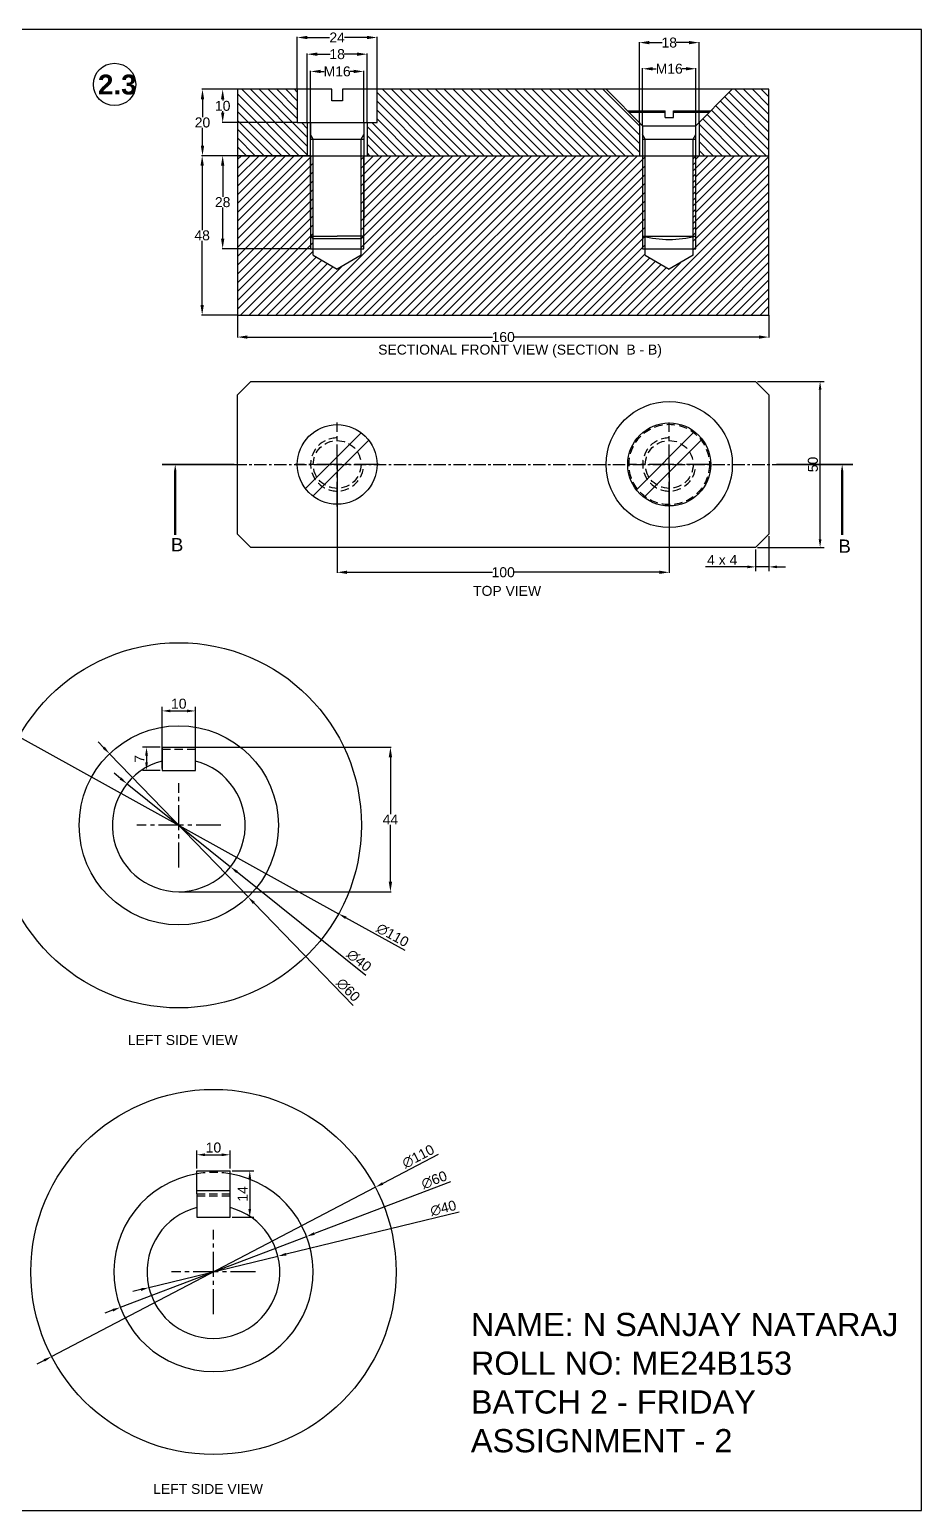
# Model space of a CAD drawing. Header units: inches. Extents: x 2 to 632, y 2 to 448.
# Drawn here: x 363.1 to 631.6, y 1.8 to 447.8 of the extents above; entities that cross this region are included whole.
import ezdxf

# ---------------------------------------------------------------- set-up
doc = ezdxf.new("R2010")
doc.units = ezdxf.units.IN
doc.header["$LTSCALE"] = 10
doc.header["$MEASUREMENT"] = 0
for name, pattern in [('CENTER', [2, 1.25, -0.25, 0.25, -0.25]), ('CENTER2', [1.125, 0.75, -0.125, 0.125, -0.125]), ('HIDDEN', [0.375, 0.25, -0.125])]:
    doc.linetypes.add(name, pattern=pattern)
doc.styles.get("Standard").update_dxf_attribs({"font": 'arial.ttf'})
doc.dimstyles.new('ISO-25', dxfattribs={"dimtxt": 3, "dimasz": 2.5, "dimexe": 1.25, "dimexo": 0.625, "dimtad": 1, "dimdec": 0, "dimdsep": 46, "dimtxsty": 'Standard', "dimcen": 2.5, "dimclrd": 3, "dimclre": 3, "dimclrt": 3, "dimadec": 0, "dimazin": 0, "dimtfac": 1, "dimtdec": 0, "dimtmove": 0, "dimatfit": 3, "dimfxl": 1, "dimarcsym": 0})
doc.dimstyles.get("Standard").update_dxf_attribs({"dimtxt": 3, "dimasz": 3, "dimexe": 0.18, "dimexo": 0.0625, "dimgap": 0.09, "dimtad": 0, "dimtih": 1, "dimtoh": 1, "dimdec": 0, "dimzin": 0, "dimdsep": 46, "dimtxsty": 'Standard', "dimcen": 0.18, "dimclrd": 3, "dimclre": 3, "dimclrt": 3, "dimadec": 0, "dimazin": 0, "dimtfac": 1, "dimtdec": 0, "dimtofl": 0, "dimtmove": 0, "dimatfit": 3, "dimfxl": 1, "dimtolj": 1, "dimtzin": 0, "dimarcsym": 0})

# ---------------------------------------------------------------- blocks, each defined once
blk = doc.blocks.new('*D142')
at = {"color": 3, "lineweight": -2, "transparency": 16777216}
for p, q in [((447.72, 419.85), (447.72, 435.35)), ((450.72, 435.17), (451.81, 435.17)), ((460.72, 435.17), (459.63, 435.17)), ((463.72, 419.85), (463.72, 435.35))]:
    blk.add_line(p, q, dxfattribs=at)
at = {"color": 3, "transparency": 16777216}
for points in [[(450.72, 435.67), (450.72, 434.67), (447.72, 435.17)], [(460.72, 435.67), (460.72, 434.67), (463.72, 435.17)]]:
    blk.add_solid(points, dxfattribs=at)
at = {"layer": 'Defpoints', "color": 0, "transparency": 16777216}
for p in [(463.72, 435.17), (447.72, 419.79), (463.72, 419.79)]:
    blk.add_point(p, dxfattribs=at)
at = {"color": 3, "transparency": 16777216, "insert": (455.72, 435.17), "char_height": 3, "attachment_point": 5}
blk.add_mtext('\\A1;M16', dxfattribs=at)
blk = doc.blocks.new('*D143')
at = {"color": 3, "lineweight": -2, "transparency": 16777216}
for p, q in [((443.72, 429.85), (443.72, 445.58)), ((446.72, 445.4), (453.46, 445.4)), ((464.72, 445.4), (457.98, 445.4)), ((467.72, 429.85), (467.72, 445.58))]:
    blk.add_line(p, q, dxfattribs=at)
at = {"color": 3, "transparency": 16777216}
for points in [[(446.72, 445.9), (446.72, 444.9), (443.72, 445.4)], [(464.72, 445.9), (464.72, 444.9), (467.72, 445.4)]]:
    blk.add_solid(points, dxfattribs=at)
at = {"layer": 'Defpoints', "color": 0, "transparency": 16777216}
for p in [(467.72, 445.4), (443.72, 429.79), (467.72, 429.79)]:
    blk.add_point(p, dxfattribs=at)
at = {"color": 3, "transparency": 16777216, "insert": (455.72, 445.4), "char_height": 3, "attachment_point": 5}
blk.add_mtext('\\A1;24', dxfattribs=at)
blk = doc.blocks.new('*D144')
at = {"color": 3, "lineweight": -2, "transparency": 16777216}
for p, q in [((446.72, 419.85), (446.72, 440.55)), ((449.72, 440.37), (453.62, 440.37)), ((461.72, 440.37), (457.82, 440.37)), ((464.72, 419.85), (464.72, 440.55))]:
    blk.add_line(p, q, dxfattribs=at)
at = {"color": 3, "transparency": 16777216}
for points in [[(449.72, 440.87), (449.72, 439.87), (446.72, 440.37)], [(461.72, 440.87), (461.72, 439.87), (464.72, 440.37)]]:
    blk.add_solid(points, dxfattribs=at)
at = {"layer": 'Defpoints', "color": 0, "transparency": 16777216}
for p in [(464.72, 440.37), (446.72, 419.79), (464.72, 419.79)]:
    blk.add_point(p, dxfattribs=at)
at = {"color": 3, "transparency": 16777216, "insert": (455.72, 440.37), "char_height": 3, "attachment_point": 5}
blk.add_mtext('\\A1;18', dxfattribs=at)
blk = doc.blocks.new('*D145')
at = {"color": 3, "lineweight": -2, "transparency": 16777216}
for p, q in [((443.66, 429.79), (421.07, 429.79)), ((421.25, 426.79), (421.25, 426.41)), ((443.66, 419.79), (421.07, 419.79)), ((421.25, 422.79), (421.25, 423.17))]:
    blk.add_line(p, q, dxfattribs=at)
at = {"color": 3, "transparency": 16777216}
for points in [[(420.75, 426.79), (421.75, 426.79), (421.25, 429.79)], [(420.75, 422.79), (421.75, 422.79), (421.25, 419.79)]]:
    blk.add_solid(points, dxfattribs=at)
at = {"layer": 'Defpoints', "color": 0, "transparency": 16777216}
for p in [(443.72, 429.79), (421.25, 419.79), (443.72, 419.79)]:
    blk.add_point(p, dxfattribs=at)
at = {"color": 3, "transparency": 16777216, "insert": (421.25, 424.79), "char_height": 3, "attachment_point": 5}
blk.add_mtext('\\A1;10', dxfattribs=at)
blk = doc.blocks.new('*D146')
at = {"color": 3, "lineweight": -2, "transparency": 16777216}
for p, q in [((443.66, 429.79), (414.99, 429.79)), ((415.17, 426.79), (415.17, 421.41)), ((415.17, 412.79), (415.17, 418.17)), ((447.66, 409.79), (414.99, 409.79))]:
    blk.add_line(p, q, dxfattribs=at)
at = {"color": 3, "transparency": 16777216}
for points in [[(414.67, 426.79), (415.67, 426.79), (415.17, 429.79)], [(414.67, 412.79), (415.67, 412.79), (415.17, 409.79)]]:
    blk.add_solid(points, dxfattribs=at)
at = {"layer": 'Defpoints', "color": 0, "transparency": 16777216}
for p in [(443.72, 429.79), (415.17, 409.79), (447.72, 409.79)]:
    blk.add_point(p, dxfattribs=at)
at = {"color": 3, "transparency": 16777216, "insert": (415.17, 419.79), "char_height": 3, "attachment_point": 5}
blk.add_mtext('\\A1;20', dxfattribs=at)
blk = doc.blocks.new('*D147')
at = {"color": 3, "lineweight": -2, "transparency": 16777216}
for p, q in [((447.66, 409.79), (421.07, 409.79)), ((421.25, 406.79), (421.25, 397.41)), ((421.25, 384.79), (421.25, 394.17)), ((447.66, 381.79), (421.07, 381.79))]:
    blk.add_line(p, q, dxfattribs=at)
at = {"color": 3, "transparency": 16777216}
for points in [[(420.75, 406.79), (421.75, 406.79), (421.25, 409.79)], [(420.75, 384.79), (421.75, 384.79), (421.25, 381.79)]]:
    blk.add_solid(points, dxfattribs=at)
at = {"layer": 'Defpoints', "color": 0, "transparency": 16777216}
for p in [(447.72, 409.79), (421.25, 381.79), (447.72, 381.79)]:
    blk.add_point(p, dxfattribs=at)
at = {"color": 3, "transparency": 16777216, "insert": (421.25, 395.79), "char_height": 3, "attachment_point": 5}
blk.add_mtext('\\A1;28', dxfattribs=at)
blk = doc.blocks.new('*D148')
at = {"color": 3, "lineweight": -2, "transparency": 16777216}
for p, q in [((447.66, 409.79), (414.89, 409.79)), ((415.07, 406.79), (415.07, 387.41)), ((415.07, 364.79), (415.07, 384.17)), ((425.66, 361.79), (414.89, 361.79))]:
    blk.add_line(p, q, dxfattribs=at)
at = {"color": 3, "transparency": 16777216}
for points in [[(414.57, 406.79), (415.57, 406.79), (415.07, 409.79)], [(414.57, 364.79), (415.57, 364.79), (415.07, 361.79)]]:
    blk.add_solid(points, dxfattribs=at)
at = {"layer": 'Defpoints', "color": 0, "transparency": 16777216}
for p in [(447.72, 409.79), (415.07, 361.79), (425.72, 361.79)]:
    blk.add_point(p, dxfattribs=at)
at = {"color": 3, "transparency": 16777216, "insert": (415.07, 385.79), "char_height": 3, "attachment_point": 5}
blk.add_mtext('\\A1;48', dxfattribs=at)
blk = doc.blocks.new('*D149')
at = {"color": 3, "lineweight": -2, "transparency": 16777216}
for p, q in [((546.72, 419.85), (546.72, 444.04)), ((549.72, 443.86), (553.62, 443.86)), ((561.72, 443.86), (557.82, 443.86)), ((564.72, 419.85), (564.72, 444.04))]:
    blk.add_line(p, q, dxfattribs=at)
at = {"color": 3, "transparency": 16777216}
for points in [[(549.72, 444.36), (549.72, 443.36), (546.72, 443.86)], [(561.72, 444.36), (561.72, 443.36), (564.72, 443.86)]]:
    blk.add_solid(points, dxfattribs=at)
at = {"layer": 'Defpoints', "color": 0, "transparency": 16777216}
for p in [(564.72, 443.86), (546.72, 419.79), (564.72, 419.79)]:
    blk.add_point(p, dxfattribs=at)
at = {"color": 3, "transparency": 16777216, "insert": (555.72, 443.86), "char_height": 3, "attachment_point": 5}
blk.add_mtext('\\A1;18', dxfattribs=at)
blk = doc.blocks.new('*D150')
at = {"color": 3, "lineweight": -2, "transparency": 16777216}
for p, q in [((547.72, 418.85), (547.72, 436.16)), ((550.72, 435.98), (551.81, 435.98)), ((560.72, 435.98), (559.63, 435.98)), ((563.72, 418.85), (563.72, 436.16))]:
    blk.add_line(p, q, dxfattribs=at)
at = {"color": 3, "transparency": 16777216}
for points in [[(550.72, 436.48), (550.72, 435.48), (547.72, 435.98)], [(560.72, 436.48), (560.72, 435.48), (563.72, 435.98)]]:
    blk.add_solid(points, dxfattribs=at)
at = {"layer": 'Defpoints', "color": 0, "transparency": 16777216}
for p in [(563.72, 435.98), (547.72, 418.79), (563.72, 418.79)]:
    blk.add_point(p, dxfattribs=at)
at = {"color": 3, "transparency": 16777216, "insert": (555.72, 435.98), "char_height": 3, "attachment_point": 5}
blk.add_mtext('\\A1;M16', dxfattribs=at)
blk = doc.blocks.new('*D94')
at = {"color": 3, "lineweight": -2, "transparency": 16777216}
for p, q in [((425.72, 361.73), (425.72, 354.99)), ((585.72, 361.73), (585.72, 354.99)), ((428.72, 355.17), (502.46, 355.17)), ((582.72, 355.17), (508.98, 355.17))]:
    blk.add_line(p, q, dxfattribs=at)
at = {"color": 3, "transparency": 16777216}
for points in [[(428.72, 355.67), (428.72, 354.67), (425.72, 355.17)], [(582.72, 355.67), (582.72, 354.67), (585.72, 355.17)]]:
    blk.add_solid(points, dxfattribs=at)
at = {"layer": 'Defpoints', "color": 0, "transparency": 16777216}
for p in [(425.72, 361.79), (585.72, 361.79), (585.72, 355.17)]:
    blk.add_point(p, dxfattribs=at)
at = {"color": 3, "transparency": 16777216, "insert": (505.72, 355.17), "char_height": 3, "attachment_point": 5}
blk.add_mtext('\\A1;160', dxfattribs=at)
blk = doc.blocks.new('*D96')
at = {"color": 3, "lineweight": -2, "transparency": 16777216}
for p, q in [((455.72, 316.73), (455.72, 284.14)), ((555.72, 316.73), (555.72, 284.14)), ((458.72, 284.32), (502.46, 284.32)), ((552.72, 284.32), (508.98, 284.32))]:
    blk.add_line(p, q, dxfattribs=at)
at = {"color": 3, "transparency": 16777216}
for points in [[(458.72, 284.82), (458.72, 283.82), (455.72, 284.32)], [(552.72, 284.82), (552.72, 283.82), (555.72, 284.32)]]:
    blk.add_solid(points, dxfattribs=at)
at = {"layer": 'Defpoints', "color": 0, "transparency": 16777216}
for p in [(455.72, 316.79), (555.72, 316.79), (555.72, 284.32)]:
    blk.add_point(p, dxfattribs=at)
at = {"color": 3, "transparency": 16777216, "insert": (505.72, 284.32), "char_height": 3, "attachment_point": 5}
blk.add_mtext('\\A1;100', dxfattribs=at)
blk = doc.blocks.new('*D104')
at = {"color": 3, "lineweight": -2, "transparency": 16777216}
for p, q in [((413.1, 231.61), (471.94, 231.61)), ((471.76, 228.61), (471.76, 211.45)), ((471.76, 191.11), (471.76, 208.27)), ((408.1, 188.11), (471.94, 188.11))]:
    blk.add_line(p, q, dxfattribs=at)
at = {"color": 3, "transparency": 16777216}
for points in [[(471.26, 228.61), (472.26, 228.61), (471.76, 231.61)], [(471.26, 191.11), (472.26, 191.11), (471.76, 188.11)]]:
    blk.add_solid(points, dxfattribs=at)
at = {"layer": 'Defpoints', "color": 0, "transparency": 16777216}
for p in [(413.03, 231.61), (408.03, 188.11), (471.76, 188.11)]:
    blk.add_point(p, dxfattribs=at)
at = {"color": 3, "transparency": 16777216, "insert": (471.76, 209.86), "char_height": 3, "attachment_point": 5}
blk.add_mtext('\\A1;44', dxfattribs=at)
blk = doc.blocks.new('*D187')
at = {"color": 3, "lineweight": -2, "transparency": 16777216}
for p, q in [((385.45, 231.48), (383.71, 233.28)), ((387.19, 229.68), (428.88, 186.54)), ((460.5, 153.81), (430.62, 184.74))]:
    blk.add_line(p, q, dxfattribs=at)
at = {"color": 3, "transparency": 16777216}
for points in [[(385.75, 231.77), (385.15, 231.19), (387.19, 229.68)], [(430.92, 185.03), (430.32, 184.45), (428.88, 186.54)]]:
    blk.add_solid(points, dxfattribs=at)
at = {"layer": 'Defpoints', "color": 0, "transparency": 16777216}
for p in [(387.19, 229.68), (428.88, 186.54)]:
    blk.add_point(p, dxfattribs=at)
at = {"color": 3, "transparency": 16777216, "insert": (459.06, 158.53), "char_height": 3, "attachment_point": 5, "rotation": 314.0171}
blk.add_mtext('∅60', dxfattribs=at)
blk = doc.blocks.new('*D188')
at = {"color": 3, "lineweight": -2, "transparency": 16777216}
for p, q in [((390.49, 222.2), (388.54, 223.77)), ((392.44, 220.63), (423.63, 195.59)), ((464.35, 162.88), (425.58, 194.02))]:
    blk.add_line(p, q, dxfattribs=at)
at = {"color": 3, "transparency": 16777216}
for points in [[(390.75, 222.52), (390.23, 221.88), (392.44, 220.63)], [(425.84, 194.35), (425.32, 193.7), (423.63, 195.59)]]:
    blk.add_solid(points, dxfattribs=at)
at = {"layer": 'Defpoints', "color": 0, "transparency": 16777216}
for p in [(392.44, 220.63), (423.63, 195.59)]:
    blk.add_point(p, dxfattribs=at)
at = {"color": 3, "transparency": 16777216, "insert": (462.32, 167.39), "char_height": 3, "attachment_point": 5, "rotation": 321.2303}
blk.add_mtext('∅40', dxfattribs=at)
blk = doc.blocks.new('*D189')
at = {"color": 3, "lineweight": -2, "transparency": 16777216}
for p, q in [((357.73, 235.96), (355.54, 237.18)), ((359.92, 234.75), (456.15, 181.47)), ((476.19, 170.37), (458.34, 180.26))]:
    blk.add_line(p, q, dxfattribs=at)
at = {"color": 3, "transparency": 16777216}
for points in [[(357.93, 236.33), (357.53, 235.6), (359.92, 234.75)], [(458.54, 180.62), (458.14, 179.89), (456.15, 181.47)]]:
    blk.add_solid(points, dxfattribs=at)
at = {"layer": 'Defpoints', "color": 0, "transparency": 16777216}
for p in [(359.92, 234.75), (456.15, 181.47)]:
    blk.add_point(p, dxfattribs=at)
at = {"color": 3, "transparency": 16777216, "insert": (472.41, 175.03), "char_height": 3, "attachment_point": 5, "rotation": 331.0258}
blk.add_mtext('∅110', dxfattribs=at)
blk = doc.blocks.new('*D190')
at = {"color": 3, "lineweight": -2, "transparency": 16777216}
for p, q in [((402.41, 231.61), (397.07, 231.61)), ((398.32, 229.11), (398.32, 227.11)), ((402.41, 224.61), (397.07, 224.61))]:
    blk.add_line(p, q, dxfattribs=at)
at = {"color": 3, "transparency": 16777216}
for points in [[(397.9, 229.11), (398.74, 229.11), (398.32, 231.61)], [(397.9, 227.11), (398.74, 227.11), (398.32, 224.61)]]:
    blk.add_solid(points, dxfattribs=at)
at = {"layer": 'Defpoints', "color": 0, "transparency": 16777216}
for p in [(403.03, 231.61), (398.32, 224.61), (403.03, 224.61)]:
    blk.add_point(p, dxfattribs=at)
at = {"color": 3, "transparency": 16777216, "insert": (396.2, 228.11), "char_height": 3, "attachment_point": 5, "rotation": 90}
blk.add_mtext('7', dxfattribs=at)
blk = doc.blocks.new('*D191')
at = {"color": 3, "lineweight": -2, "transparency": 16777216}
for p, q in [((403.03, 225.24), (403.03, 243.81)), ((405.53, 242.56), (410.53, 242.56)), ((413.03, 225.24), (413.03, 243.81))]:
    blk.add_line(p, q, dxfattribs=at)
at = {"color": 3, "transparency": 16777216}
for points in [[(405.53, 242.98), (405.53, 242.15), (403.03, 242.56)], [(410.53, 242.98), (410.53, 242.15), (413.03, 242.56)]]:
    blk.add_solid(points, dxfattribs=at)
at = {"layer": 'Defpoints', "color": 0, "transparency": 16777216}
for p in [(413.03, 242.56), (403.03, 224.61), (413.03, 224.61)]:
    blk.add_point(p, dxfattribs=at)
at = {"color": 3, "transparency": 16777216, "insert": (408.03, 244.72), "char_height": 3, "attachment_point": 5}
blk.add_mtext('10', dxfattribs=at)
blk = doc.blocks.new('*D192')
at = {"color": 3, "lineweight": -2, "transparency": 16777216}
for p, q in [((585.72, 295.16), (585.72, 284.7)), ((581.72, 291.16), (581.72, 284.7)), ((579.22, 285.95), (566.64, 285.95)), ((585.72, 285.95), (581.72, 285.95)), ((588.22, 285.95), (590.72, 285.95))]:
    blk.add_line(p, q, dxfattribs=at)
at = {"color": 3, "transparency": 16777216}
for points in [[(579.22, 286.36), (579.22, 285.53), (581.72, 285.95)], [(588.22, 286.36), (588.22, 285.53), (585.72, 285.95)]]:
    blk.add_solid(points, dxfattribs=at)
at = {"layer": 'Defpoints', "color": 0, "transparency": 16777216}
for p in [(585.72, 295.79), (581.72, 291.79), (581.72, 285.95)]:
    blk.add_point(p, dxfattribs=at)
at = {"color": 3, "transparency": 16777216, "insert": (571.68, 288.07), "char_height": 3, "attachment_point": 5}
blk.add_mtext('4 x 4', dxfattribs=at)
blk = doc.blocks.new('*D194')
at = {"color": 3, "lineweight": -2, "transparency": 16777216}
for p, q in [((582.34, 341.79), (602.39, 341.79)), ((601.14, 294.29), (601.14, 339.29)), ((582.34, 291.79), (602.39, 291.79))]:
    blk.add_line(p, q, dxfattribs=at)
at = {"color": 3, "transparency": 16777216}
for points in [[(600.73, 339.29), (601.56, 339.29), (601.14, 341.79)], [(600.73, 294.29), (601.56, 294.29), (601.14, 291.79)]]:
    blk.add_solid(points, dxfattribs=at)
at = {"layer": 'Defpoints', "color": 0, "transparency": 16777216}
for p in [(581.72, 341.79), (601.14, 341.79), (581.72, 291.79)]:
    blk.add_point(p, dxfattribs=at)
at = {"color": 3, "transparency": 16777216, "insert": (598.99, 316.79), "char_height": 3, "attachment_point": 5, "rotation": 90}
blk.add_mtext('50', dxfattribs=at)
blk = doc.blocks.new('*D195')
at = {"color": 3, "lineweight": -2, "transparency": 16777216}
for p, q in [((492.48, 91.63), (440.33, 78.92)), ((399.04, 68.86), (437.9, 78.33)), ((396.61, 68.27), (394.18, 67.67))]:
    blk.add_line(p, q, dxfattribs=at)
at = {"color": 3, "transparency": 16777216}
for points in [[(440.23, 79.33), (440.43, 78.52), (437.9, 78.33)], [(396.51, 68.67), (396.71, 67.86), (399.04, 68.86)]]:
    blk.add_solid(points, dxfattribs=at)
at = {"layer": 'Defpoints', "color": 0, "transparency": 16777216}
for p in [(437.9, 78.33), (399.04, 68.86)]:
    blk.add_point(p, dxfattribs=at)
at = {"color": 3, "transparency": 16777216, "insert": (487.67, 92.77), "char_height": 3, "attachment_point": 5, "rotation": 13.6998}
blk.add_mtext('∅40', dxfattribs=at)
blk = doc.blocks.new('*D196')
at = {"color": 3, "lineweight": -2, "transparency": 16777216}
for p, q in [((489.86, 100.75), (448.85, 85.15)), ((390.43, 62.93), (446.51, 84.26)), ((388.1, 62.04), (385.76, 61.15))]:
    blk.add_line(p, q, dxfattribs=at)
at = {"color": 3, "transparency": 16777216}
for points in [[(448.7, 85.54), (449, 84.76), (446.51, 84.26)], [(387.95, 62.43), (388.25, 61.65), (390.43, 62.93)]]:
    blk.add_solid(points, dxfattribs=at)
at = {"layer": 'Defpoints', "color": 0, "transparency": 16777216}
for p in [(446.51, 84.26), (390.43, 62.93)]:
    blk.add_point(p, dxfattribs=at)
at = {"color": 3, "transparency": 16777216, "insert": (484.95, 101.28), "char_height": 3, "attachment_point": 5, "rotation": 20.8292}
blk.add_mtext('∅60', dxfattribs=at)
blk = doc.blocks.new('*D197')
at = {"color": 3, "lineweight": -2, "transparency": 16777216}
for p, q in [((486.11, 108.96), (469.43, 100.24)), ((369.73, 48.11), (467.21, 99.08)), ((367.52, 46.95), (365.3, 45.79))]:
    blk.add_line(p, q, dxfattribs=at)
at = {"color": 3, "transparency": 16777216}
for points in [[(469.24, 100.6), (469.62, 99.87), (467.21, 99.08)], [(367.32, 47.32), (367.71, 46.58), (369.73, 48.11)]]:
    blk.add_solid(points, dxfattribs=at)
at = {"layer": 'Defpoints', "color": 0, "transparency": 16777216}
for p in [(467.21, 99.08), (369.73, 48.11)]:
    blk.add_point(p, dxfattribs=at)
at = {"color": 3, "transparency": 16777216, "insert": (480.14, 108.37), "char_height": 3, "attachment_point": 5, "rotation": 27.6019}
blk.add_mtext('∅110', dxfattribs=at)
blk = doc.blocks.new('*D198')
at = {"color": 3, "lineweight": -2, "transparency": 16777216}
for p, q in [((424.1, 104.09), (430.66, 104.09)), ((429.41, 101.59), (429.41, 92.59)), ((424.1, 90.09), (430.66, 90.09))]:
    blk.add_line(p, q, dxfattribs=at)
at = {"color": 3, "transparency": 16777216}
for points in [[(428.99, 101.59), (429.82, 101.59), (429.41, 104.09)], [(428.99, 92.59), (429.82, 92.59), (429.41, 90.09)]]:
    blk.add_solid(points, dxfattribs=at)
at = {"layer": 'Defpoints', "color": 0, "transparency": 16777216}
for p in [(423.47, 104.09), (423.47, 90.09), (429.41, 90.09)]:
    blk.add_point(p, dxfattribs=at)
at = {"color": 3, "transparency": 16777216, "insert": (427.28, 97.09), "char_height": 3, "attachment_point": 5, "rotation": 90}
blk.add_mtext('14', dxfattribs=at)
blk = doc.blocks.new('*D199')
at = {"color": 3, "lineweight": -2, "transparency": 16777216}
for p, q in [((413.47, 104.72), (413.47, 110.13)), ((415.97, 108.88), (420.97, 108.88)), ((423.47, 104.72), (423.47, 110.13))]:
    blk.add_line(p, q, dxfattribs=at)
at = {"color": 3, "transparency": 16777216}
for points in [[(415.97, 109.3), (415.97, 108.46), (413.47, 108.88)], [(420.97, 109.3), (420.97, 108.46), (423.47, 108.88)]]:
    blk.add_solid(points, dxfattribs=at)
at = {"layer": 'Defpoints', "color": 0, "transparency": 16777216}
for p in [(423.47, 108.88), (413.47, 104.09), (423.47, 104.09)]:
    blk.add_point(p, dxfattribs=at)
at = {"color": 3, "transparency": 16777216, "insert": (418.47, 111.04), "char_height": 3, "attachment_point": 5}
blk.add_mtext('10', dxfattribs=at)

msp = doc.modelspace()

# ---------------------------------------------------------------- hatches: boundary and pattern name
at = {"linetype": 'Continuous'}
h = msp.add_hatch(dxfattribs=at)
h.set_pattern_fill('ANSI31', color=3, scale=15, angle=90)
h.set_pattern_definition([(135, (-1136.8192, 365.4765), (-1.3258252, -1.3258252), [])])
h.paths.add_polyline_path([(546.72, 419.79), (536.72, 429.79), (467.72, 429.79), (467.72, 419.79), (464.72, 419.79), (464.72, 409.79), (546.72, 409.79)])
h.paths.add_polyline_path([(443.72, 429.79), (425.72, 429.79), (425.72, 409.79), (446.72, 409.79), (446.72, 419.79), (443.72, 419.79)])
h.paths.add_polyline_path([(585.72, 429.79), (574.72, 429.79), (564.72, 419.79), (564.72, 409.79), (585.72, 409.79), (585.72, 419.79)])
h = msp.add_hatch(dxfattribs=at)
h.set_pattern_fill('ANSI31', color=3, scale=15)
h.set_pattern_definition([(45, (-1136.8192, 365.4765), (-1.3258252, 1.3258252), [])])
h.paths.add_polyline_path([(447.72, 409.79), (425.72, 409.79), (425.72, 361.79), (585.72, 361.79), (585.72, 409.79), (563.72, 409.79), (563.72, 381.79), (562.92, 381.79), (562.92, 379.79), (555.72, 375.63), (548.52, 379.79), (548.52, 381.79), (547.72, 381.79), (547.72, 409.79), (463.72, 409.79), (463.72, 381.79), (462.92, 381.79), (462.92, 379.79), (455.72, 375.63), (448.52, 379.79), (448.52, 381.79), (447.72, 381.79)])
h.paths.add_polyline_path([(448.52, 409.79), (447.72, 409.79), (447.72, 385.59), (448.52, 385.59)], flags=17)
h.paths.add_polyline_path([(448.52, 384.79), (447.72, 385.59), (447.72, 381.79), (448.52, 381.79)], flags=17)
h.paths.add_polyline_path([(448.52, 385.59), (447.72, 385.59), (448.52, 384.79)], flags=16)
h.paths.add_polyline_path([(463.72, 385.59), (462.92, 384.79), (462.92, 381.79), (463.72, 381.79)], flags=17)
h.paths.add_polyline_path([(463.72, 385.59), (462.92, 385.59), (462.92, 384.79)], flags=16)
h.paths.add_polyline_path([(463.72, 409.79), (462.92, 409.79), (462.92, 385.59), (463.72, 385.59)], flags=17)
h.paths.add_polyline_path([(548.52, 409.79), (547.72, 409.79), (547.72, 385.59), (548.52, 385.59)], flags=17)
h.paths.add_polyline_path([(548.52, 385.4, -0.00633), (547.72, 385.59), (547.72, 381.79), (548.52, 381.79)], flags=17)
h.paths.add_polyline_path([(563.72, 385.59, -0.00633), (562.92, 385.4), (562.92, 381.79), (563.72, 381.79)], flags=17)
h = msp.add_hatch(dxfattribs=at)
h.set_pattern_fill('ANSI31', color=3, scale=10)
h.set_pattern_definition([(45, (-1136.8192, 365.4765), (-0.8838835, 0.8838835), [])])
h.paths.add_polyline_path([(548.52, 381.79), (547.72, 381.79), (547.72, 409.79), (463.72, 409.79), (463.72, 381.79), (462.92, 381.79), (462.92, 379.79), (455.72, 375.63), (448.52, 379.79), (448.52, 381.79), (447.72, 381.79), (447.72, 409.79), (425.72, 409.79), (425.72, 361.79), (585.72, 361.79), (585.72, 409.79), (563.72, 409.79), (563.72, 381.79), (562.92, 381.79), (562.92, 379.79), (555.72, 375.63), (548.52, 379.79)], flags=17)
h.paths.add_polyline_path([(463.72, 409.79), (462.92, 409.79), (462.92, 385.59), (463.72, 385.59)], flags=0)
h.paths.add_polyline_path([(463.72, 385.59), (462.92, 384.79), (462.92, 381.79), (463.72, 381.79)], flags=0)
h.paths.add_polyline_path([(463.72, 385.59), (462.92, 385.59), (462.92, 384.79)], flags=0)
h.paths.add_polyline_path([(448.52, 384.79), (447.72, 385.59), (447.72, 381.79), (448.52, 381.79)], flags=0)
h.paths.add_polyline_path([(548.52, 409.79), (547.72, 409.79), (547.72, 385.59), (548.52, 385.59)], flags=0)
h.paths.add_polyline_path([(548.52, 385.4, -0.00633), (547.72, 385.59), (547.72, 381.79), (548.52, 381.79)], flags=0)
h.paths.add_polyline_path([(563.72, 385.59, -0.00633), (562.92, 385.4), (562.92, 381.79), (563.72, 381.79)], flags=0)
h.paths.add_polyline_path([(563.72, 409.79), (562.92, 409.79), (562.92, 385.59), (563.72, 385.59)])
h.paths.add_polyline_path([(448.52, 409.79), (447.72, 409.79), (447.72, 385.59), (448.52, 385.59)], flags=0)
h.paths.add_polyline_path([(448.52, 385.59), (447.72, 385.59), (448.52, 384.79)], flags=0)
h.paths.add_polyline_path([(585.72, 409.79), (563.72, 409.79), (563.72, 385.59), (563.72, 381.79), (562.92, 381.79), (562.92, 379.79), (555.72, 375.63), (548.52, 379.79), (548.52, 381.79), (547.72, 381.79), (547.72, 385.59), (547.72, 409.79), (463.72, 409.79), (463.72, 385.59), (463.72, 381.79), (462.92, 381.79), (462.92, 379.79), (455.72, 375.63), (448.52, 379.79), (448.52, 381.79), (447.72, 381.79), (447.72, 385.59), (447.72, 409.79), (425.72, 409.79), (425.72, 361.79), (585.72, 361.79)], flags=17)

# ---------------------------------------------------------------- linework, layer by layer
for p, q in [((631.65, 447.77), (1.65, 447.77)), ((631.65, 1.77), (631.65, 447.77)), ((1.65, 1.77), (631.65, 1.77))]:
    msp.add_line(p, q)
for p, q in [((454.12, 429.79), (425.72, 429.79)), ((425.72, 429.79), (425.72, 409.79)), ((443.72, 429.79), (443.72, 419.79)), ((443.72, 429.79), (443.72, 419.79)), ((454.12, 426.29), (454.12, 429.79)), ((585.72, 429.79), (457.32, 429.79)), ((457.32, 429.79), (457.32, 426.29)), ((467.72, 419.79), (467.72, 429.79)), ((547.72, 418.79), (536.72, 429.79)), ((563.72, 418.79), (574.72, 429.79)), ((585.72, 419.79), (585.72, 429.79)), ((457.32, 426.29), (454.12, 426.29)), ((443.72, 419.79), (447.72, 419.79)), ((443.72, 419.79), (467.72, 419.79)), ((446.72, 419.79), (446.72, 409.79)), ((447.72, 390.59), (447.72, 419.79)), ((447.72, 419.79), (463.72, 419.79)), ((447.72, 419.79), (447.72, 414.79)), ((463.72, 419.79), (463.72, 390.59)), ((463.72, 419.79), (467.72, 419.79)), ((464.72, 419.79), (464.72, 409.79)), ((543.22, 423.29), (554.47, 423.29)), ((543.62, 422.89), (554.47, 422.89)), ((546.72, 419.79), (546.72, 409.79)), ((554.47, 421.29), (554.47, 423.29)), ((554.47, 421.29), (556.97, 421.29)), ((556.97, 423.29), (568.22, 423.29)), ((556.97, 421.29), (556.97, 423.29)), ((556.97, 422.89), (567.82, 422.89)), ((564.72, 419.79), (564.72, 409.79)), ((585.72, 409.79), (585.72, 419.79)), ((448.52, 414.79), (447.72, 416.17)), ((447.72, 414.79), (463.72, 414.79)), ((448.52, 379.79), (448.52, 414.79)), ((462.92, 414.79), (463.72, 416.17)), ((462.92, 379.79), (462.92, 414.79)), ((547.72, 418.79), (547.72, 381.79)), ((547.72, 418.79), (563.72, 418.79)), ((548.52, 414.79), (547.72, 416.17)), ((547.72, 414.79), (563.72, 414.79)), ((548.52, 379.79), (548.52, 414.79)), ((562.92, 414.79), (563.72, 416.17)), ((562.92, 379.79), (562.92, 414.79)), ((563.72, 381.79), (563.72, 418.79)), ((425.72, 409.79), (585.72, 409.79)), ((425.72, 409.79), (425.72, 361.79)), ((440.96, 409.79), (441.96, 409.79)), ((447.72, 409.79), (447.72, 381.79)), ((463.72, 381.79), (463.72, 409.79)), ((585.72, 361.79), (585.72, 409.79)), ((448.52, 384.79), (447.72, 385.59)), ((447.72, 385.59), (455.72, 385.59)), ((462.92, 384.79), (448.52, 384.79)), ((463.72, 385.59), (455.72, 385.59)), ((462.92, 384.79), (463.72, 385.59)), ((547.72, 385.59), (563.72, 385.59)), ((447.72, 381.79), (463.72, 381.79)), ((448.52, 379.79), (455.72, 375.63)), ((462.92, 379.79), (455.72, 375.63)), ((547.72, 381.79), (563.72, 381.79)), ((548.52, 379.79), (555.72, 375.63)), ((562.92, 379.79), (555.72, 375.63)), ((425.72, 361.79), (585.72, 361.79)), ((429.72, 341.79), (425.72, 337.79)), ((429.72, 341.79), (581.72, 341.79)), ((581.72, 341.79), (585.72, 337.79)), ((425.72, 295.79), (425.72, 337.79)), ((585.72, 337.79), (585.72, 295.79)), ((446.18, 309.51), (463, 326.33)), ((545.82, 309.15), (563.35, 326.69)), ((448.44, 307.25), (465.26, 324.07)), ((548.09, 306.89), (565.62, 324.42)), ((429.72, 291.79), (425.72, 295.79)), ((581.72, 291.79), (585.72, 295.79)), ((581.72, 291.79), (429.72, 291.79)), ((403.03, 231.61), (413.03, 231.61)), ((403.03, 231.61), (403.03, 224.61)), ((413.03, 224.61), (413.03, 231.61)), ((403.03, 224.61), (413.03, 224.61)), ((413.47, 104.09), (423.47, 104.09)), ((413.47, 97.09), (413.47, 104.09)), ((423.47, 97.09), (423.47, 104.09)), ((413.47, 98.09), (423.47, 98.09)), ((413.47, 97.09), (413.47, 90.09)), ((423.47, 90.09), (423.47, 97.09)), ((413.47, 90.09), (423.47, 90.09))]:
    msp.add_line(p, q, dxfattribs=at)
at = {"linetype": 'CENTER2'}
for p, q in [((455.72, 304.11), (455.72, 329.47)), ((555.72, 304.11), (555.72, 329.47)), ((468.4, 316.79), (443.04, 316.79)), ((568.4, 316.79), (543.04, 316.79)), ((408.03, 195.43), (408.03, 220.79)), ((420.72, 208.11), (395.35, 208.11)), ((418.47, 60.91), (418.47, 86.28)), ((431.15, 73.59), (405.79, 73.59))]:
    msp.add_line(p, q, dxfattribs=at)
at = {"color": 6, "lineweight": 35}
for p, q in [((424.74, 316.79), (403.02, 316.79)), ((587.98, 316.79), (611.03, 316.79))]:
    msp.add_line(p, q, dxfattribs=at)
at = {"color": 6, "linetype": 'CENTER', "ltscale": 0.3}
msp.add_line((424.74, 316.79), (587.98, 316.79), dxfattribs=at)
at = {"linetype": 'HIDDEN'}
for p, q in [((403.03, 231.01), (413.03, 231.01)), ((413.47, 97.09), (423.47, 97.09)), ((413.47, 96.49), (423.47, 96.49))]:
    msp.add_line(p, q, dxfattribs=at)
at = {"color": 6}
for points in [[(406.96, 316.79, 0, 2.25, 0), (406.96, 310.54, 0.75, 0.75, 0), (406.96, 295.54, 0.75, 0.75, 0)], [(607.79, 316.79, 0, 2.25, 0), (607.79, 310.54, 0.75, 0.75, 0), (607.79, 295.54, 0.75, 0.75, 0)]]:
    msp.add_lwpolyline(points, format="xyseb", dxfattribs=at)
msp.add_circle((388.68, 431.26), 6.38)
at = {"linetype": 'Continuous'}
for centre, radius in [((555.72, 316.79), 19), ((455.72, 316.79), 12), ((555.72, 316.79), 12.5), ((408.03, 208.11), 55), ((408.03, 208.11), 30), ((418.47, 73.59), 55)]:
    msp.add_circle(centre, radius, dxfattribs=at)
at = {"linetype": 'HIDDEN'}
for centre, radius in [((555.72, 316.79), 12.1), ((455.72, 316.79), 7.2), ((555.72, 316.79), 7.2)]:
    msp.add_circle(centre, radius, dxfattribs=at)
at = {"linetype": 'Continuous'}
for centre, radius, start, end in [((555.72, 417.09), 32.5, 255.75, 284.25), ((408.03, 208.11), 20, 104.4775, 75.5225), ((418.47, 73.59), 30, 99.5941, 80.4059), ((418.47, 73.59), 20, 104.4775, 75.5225)]:
    msp.add_arc(centre, radius, start, end, dxfattribs=at)
at = {"linetype": 'HIDDEN'}
for centre, radius, start, end in [((455.72, 316.79), 8, 90, 0), ((555.72, 316.79), 8, 90, 0), ((418.47, 73.59), 30, 80.4059, 99.5941)]:
    msp.add_arc(centre, radius, start, end, dxfattribs=at)

# ---------------------------------------------------------------- texts
for s, p in [('SECTIONAL FRONT VIEW (SECTION  B - B)', (468.08, 349.89)), ('TOP VIEW', (496.65, 277.22)), ('LEFT SIDE VIEW', (392.7, 141.95)), ('LEFT SIDE VIEW', (400.32, 6.73))]:
    msp.add_text(s, height=3).set_placement(p)
at = {"attachment_point": 1}
for s, width, gutter_width, heights, insert, char_height in [('{\\fArial|b1|i0|c0|p34;2.3}', 38.4936, 2.13, [40.26], (383.68, 434.23), 6), ('{\\C6;B}', 5.3924, 12.5, [0], (405.67, 294.64), 4), ('{\\C6;B}', 5.3924, 12.5, [0], (606.69, 294.2), 4), ('NAME: N SANJAY NATARAJ\\PROLL NO: ME24B153\\PBATCH 2 - FRIDAY\\PASSIGNMENT - 2', 223.6501, 1, [0], (495.98, 61.27), 7)]:
    msp.add_mtext_dynamic_manual_height_columns(s, width=width, gutter_width=gutter_width, heights=heights, dxfattribs=dict(at, insert=insert, char_height=char_height))

# ---------------------------------------------------------------- dimensions: what is measured, and where the dimension line sits
for base, p1, p2, picture, middle in [((467.72, 445.4), (443.72, 429.79), (467.72, 429.79), '*D143', (455.72, 445.4)), ((464.72, 440.37), (446.72, 419.79), (464.72, 419.79), '*D144', (455.72, 440.37)), ((564.72, 443.86), (546.72, 419.79), (564.72, 419.79), '*D149', (555.72, 443.86))]:
    dim = msp.add_linear_dim(base=base, p1=p1, p2=p2, dimstyle='Standard')
    dim.commit()
    dim.dimension.update_dxf_attribs({"geometry": picture, "text_midpoint": middle, "dimtype": 160})
for base, p1, p2, text, dimstyle, picture, middle in [((463.72, 435.17), (447.72, 419.79), (463.72, 419.79), 'M<>', 'Standard', '*D142', (455.72, 435.17)), ((563.72, 435.98), (547.72, 418.79), (563.72, 418.79), 'M<>', 'Standard', '*D150', (555.72, 435.98)), ((581.72, 285.95), (585.72, 295.79), (581.72, 291.79), '4 x 4', 'ISO-25', '*D192', (571.68, 288.07))]:
    dim = msp.add_linear_dim(base=base, p1=p1, p2=p2, text=text, dimstyle=dimstyle)
    dim.commit()
    dim.dimension.update_dxf_attribs({"geometry": picture, "text_midpoint": middle})
for base, p1, p2, dimstyle, picture, middle in [((415.17, 409.79), (443.72, 429.79), (447.72, 409.79), 'Standard', '*D146', (415.17, 419.79)), ((421.25, 419.79), (443.72, 429.79), (443.72, 419.79), 'Standard', '*D145', (421.25, 424.79)), ((415.07, 361.79), (447.72, 409.79), (425.72, 361.79), 'Standard', '*D148', (415.07, 385.79)), ((421.25, 381.79), (447.72, 409.79), (447.72, 381.79), 'Standard', '*D147', (421.25, 395.79)), ((601.14, 341.79), (581.72, 291.79), (581.72, 341.79), 'ISO-25', '*D194', (598.99, 316.79)), ((398.32, 224.61), (403.03, 231.61), (403.03, 224.61), 'ISO-25', '*D190', (396.2, 228.11)), ((429.41, 90.09), (423.47, 104.09), (423.47, 90.09), 'ISO-25', '*D198', (427.28, 97.09))]:
    dim = msp.add_linear_dim(base=base, p1=p1, p2=p2, angle=90, dimstyle=dimstyle)
    dim.commit()
    dim.dimension.update_dxf_attribs({"geometry": picture, "text_midpoint": middle})
for base, p1, p2, dimstyle, picture, middle in [((585.72, 355.17), (425.72, 361.79), (585.72, 361.79), 'Standard', '*D94', (505.72, 355.17)), ((555.72, 284.32), (455.72, 316.79), (555.72, 316.79), 'Standard', '*D96', (505.72, 284.32)), ((413.03, 242.56), (403.03, 224.61), (413.03, 224.61), 'ISO-25', '*D191', (408.03, 244.72)), ((423.47, 108.88), (413.47, 104.09), (423.47, 104.09), 'ISO-25', '*D199', (418.47, 111.04))]:
    dim = msp.add_linear_dim(base=base, p1=p1, p2=p2, dimstyle=dimstyle)
    dim.commit()
    dim.dimension.update_dxf_attribs({"geometry": picture, "text_midpoint": middle})
for p1, p2, picture, middle in [((359.92, 234.75), (456.15, 181.47), '*D189', (471.32, 173.07)), ((387.19, 229.68), (428.88, 186.54), '*D187', (457.45, 156.97)), ((392.44, 220.63), (423.63, 195.59), '*D188', (460.91, 165.64)), ((369.73, 48.11), (467.21, 99.08), '*D197', (481.18, 106.38)), ((390.43, 62.93), (446.51, 84.26), '*D196', (485.74, 99.19)), ((399.04, 68.86), (437.9, 78.33), '*D195', (488.2, 90.59))]:
    dim = msp.add_diameter_dim_2p(p1=p1, p2=p2, dimstyle='ISO-25')
    dim.commit()
    dim.dimension.update_dxf_attribs({"geometry": picture, "text_midpoint": middle, "dimtype": 163})
dim = msp.add_linear_dim(base=(471.76101675, 188.11065054), p1=(413.0340836, 231.61065054), p2=(408.0340836, 188.11065054), angle=90, dimstyle='Standard')
dim.commit()
dim.dimension.update_dxf_attribs({"geometry": '*D104', "text_midpoint": (471.76101675, 209.86065054), "dimtype": 160})

doc.saveas('drawing.dxf')
